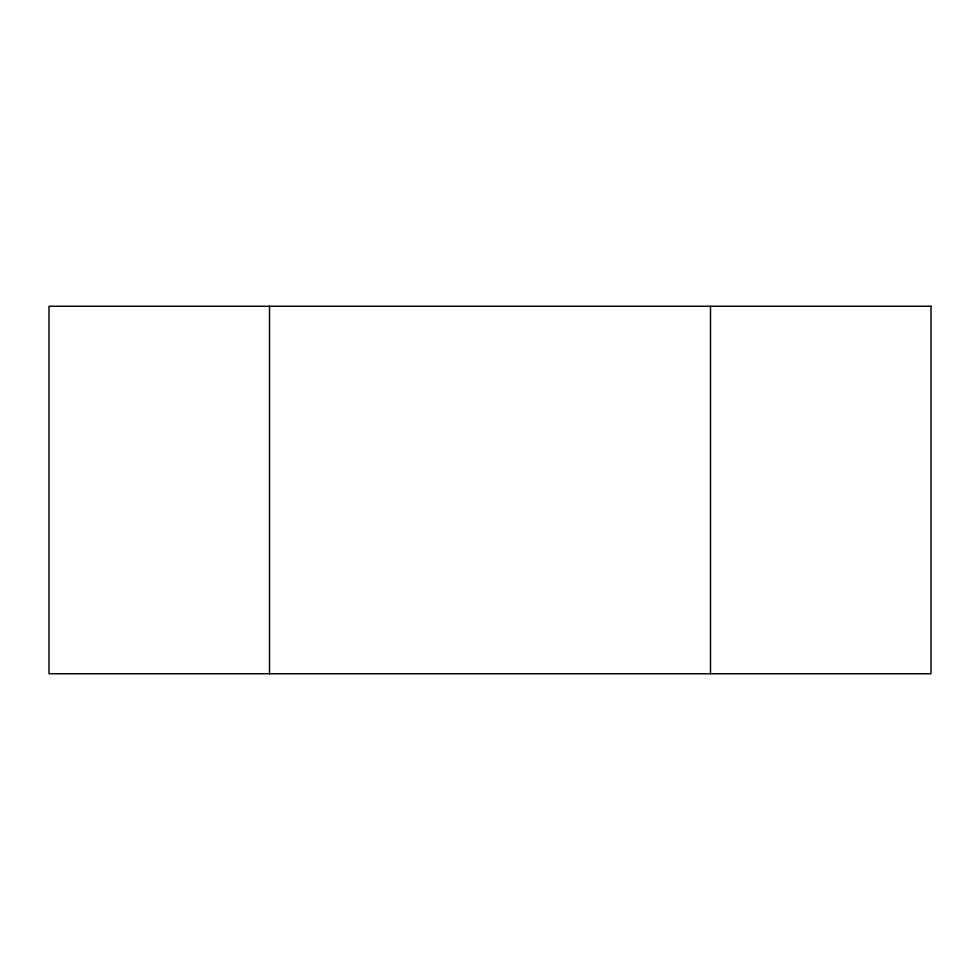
<?xml version="1.0" encoding="UTF-8"?>
<svg xmlns="http://www.w3.org/2000/svg" width="980" height="980" viewBox="0 0 980 980"><rect width="100%" height="100%" fill="white"/><g stroke="black" fill="none" stroke-linecap="round" stroke-linejoin="round"><path stroke-width="1.47" d="M710.5 306.25L710.5 673.75M269.5 306.25L269.5 673.75M931 306.25L49 306.25L49 673.75L931 673.75L931 306.25"/></g></svg>
